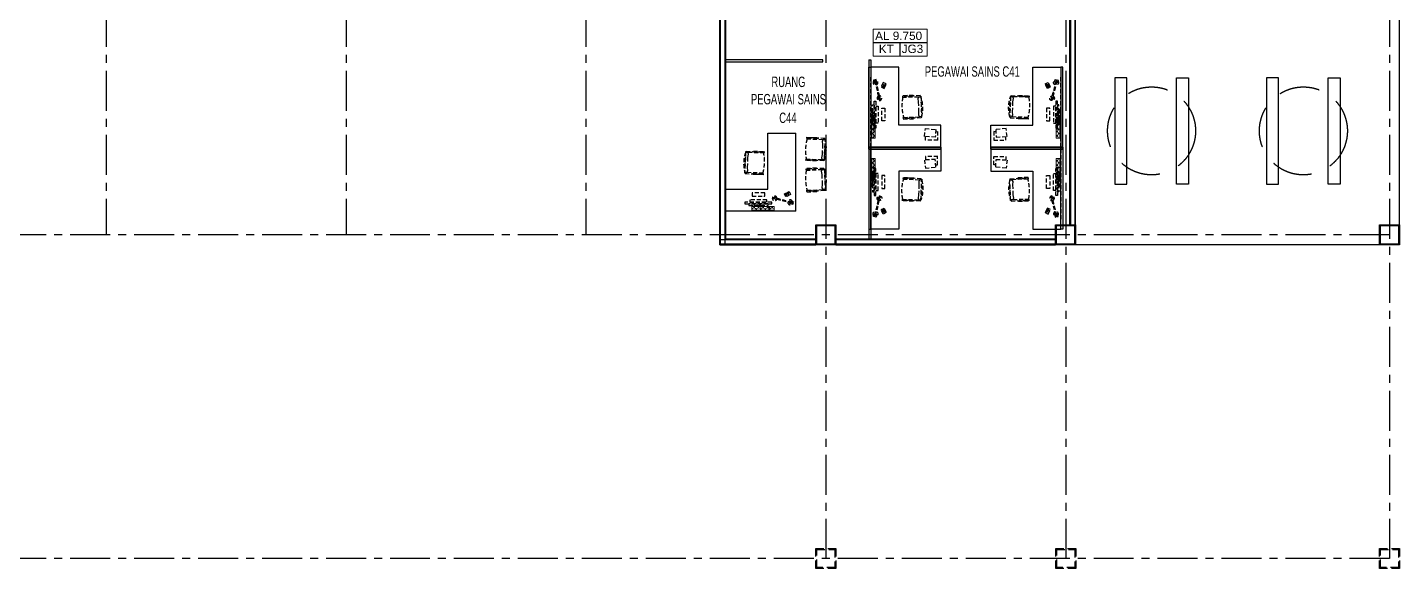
# Model space of a CAD drawing. Header units: millimetres. Extents: x 401562 to 564367, y -269451 to 12039.
# Drawn here: x 486523 to 520842, y -133833 to -120299 of the extents above; entities that cross this region are included whole.
import ezdxf

# ---------------------------------------------------------------- set-up
doc = ezdxf.new("R2010")
doc.units = ezdxf.units.MM
doc.header["$MEASUREMENT"] = 0
for name, pattern in [('CENTER', [2, 1.25, -0.25, 0.25, -0.25]), ('DASHED', [19.05, 12.7, -6.35]), ('HIDDEN', [0.375, 0.25, -0.125]), ('HIDDEN2', [0.1875, 0.125, -0.0625])]:
    doc.linetypes.add(name, pattern=pattern)
doc.layers.add('A-FLOR-OTLN', color=6, linetype='Continuous', lineweight=9)
for name, color, linetype in [('G2-text', 3, 'Continuous'), ('GRID', 9, 'Continuous'), ('KODING', 7, 'Continuous'), ('LINE', 1, 'Continuous'), ('PERABUT', 7, 'HIDDEN'), ('ROOF', 9, 'Continuous'), ('SILING', 8, 'Continuous'), ('STAIR', 7, 'Continuous'), ('WALL', 3, 'Continuous')]:
    doc.layers.add(name, color=color, linetype=linetype)
doc.styles.add('ARIAL', font='arial.ttf', dxfattribs={"width": 0.65, "height": 1.6})
doc.styles.get("Standard").update_dxf_attribs({"font": 'arial.ttf'})

# ---------------------------------------------------------------- blocks, each defined once
blk = doc.blocks.new('meja44c')
at = {"color": 4}
for p, q in [((274356, 23689, 326165), (274244, 23689, 326165)), ((274582, 23712, 326165), (274356, 23712, 326165)), ((274582, 23689, 326165), (274356, 23689, 326165)), ((274382, 23712, 326165), (274382, 23599, 326165)), ((274807, 23712, 326165), (274582, 23712, 326165)), ((274582, 23599, 326165), (274582, 23712, 326165)), ((274807, 23689, 326165), (274582, 23689, 326165)), ((274807, 23599, 326165), (274807, 23712, 326165)), ((274317, 23616, 326165), (274283, 23616, 326165)), ((274300, 23633, 326165), (274300, 23599, 326165)), ((274356, 23599, 326165), (274582, 23599, 326165)), ((274430, 23616, 326165), (274395, 23616, 326165)), ((274413, 23633, 326165), (274413, 23599, 326165)), ((274543, 23616, 326165), (274508, 23616, 326165)), ((274525, 23633, 326165), (274525, 23599, 326165)), ((274582, 23599, 326165), (274807, 23599, 326165)), ((274656, 23616, 326165), (274621, 23616, 326165)), ((274638, 23633, 326165), (274638, 23599, 326165)), ((274768, 23616, 326165), (274733, 23616, 326165)), ((274751, 23633, 326165), (274751, 23599, 326165))]:
    blk.add_line(p, q, dxfattribs=at)
at = {"color": 4, "elevation": 326165}
blk.add_lwpolyline([(274244, 23712), (274244, 23599), (274356, 23599), (274356, 23712)], close=True, dxfattribs=at)
at = {"color": 4}
for centre in [(274300, 23689, 326165), (274413, 23689, 326165), (274525, 23689, 326165), (274638, 23689, 326165), (274751, 23689, 326165)]:
    blk.add_arc(centre, 56.4, 179.9984, 359.9984, dxfattribs=at)
at = {"layer": 'PERABUT', "color": 40, "linetype": 'ByBlock', "ltscale": 800}
for p, q in [((273709, 23712, 326165), (273709, 21762, 326165)), ((273709, 23712, 326165), (275459, 23712, 326165)), ((275459, 23712, 326165), (275459, 23162, 326165)), ((275459, 23162, 326165), (274409, 23162, 326165)), ((274409, 23162, 326165), (274409, 21762, 326165)), ((274409, 21762, 326165), (273709, 21762, 326165))]:
    blk.add_line(p, q, dxfattribs=at)
at = {"layer": 'PERABUT', "color": 40, "linetype": 'HIDDEN2', "ltscale": 800}
for p, q in [((273764, 23478, 326165), (273770, 23501, 326165)), ((273835, 23460, 326165), (273764, 23478, 326165)), ((273770, 23501, 326165), (273841, 23483, 326165)), ((273776, 23525, 326165), (273782, 23548, 326165)), ((273805, 23518, 326165), (273776, 23525, 326165)), ((273782, 23548, 326165), (273853, 23530, 326165)), ((273805, 23518, 326165), (273798, 23494, 326165)), ((273798, 23494, 326165), (274087, 23421, 326165)), ((273805, 23518, 326165), (274093, 23445, 326165)), ((273841, 23483, 326165), (273835, 23460, 326165)), ((273839, 23301, 326165), (273952, 23357, 326165)), ((273853, 23530, 326165), (273847, 23507, 326165)), ((273932, 23337, 326165), (273884, 23314, 326165)), ((273947, 23307, 326165), (273932, 23337, 326165)), ((273952, 23357, 326165), (273989, 23281, 326165)), ((274093, 23445, 326165), (274087, 23421, 326165)), ((274089, 23430, 326165), (274100, 23427, 326165)), ((274091, 23436, 326165), (274101, 23433, 326165)), ((274104, 23442, 326165), (274097, 23418, 326165)), ((274099, 23423, 326165), (274097, 23418, 326165)), ((274097, 23418, 326165), (274287, 23370, 326165)), ((274104, 23442, 326165), (274103, 23438, 326165)), ((274104, 23442, 326165), (274294, 23394, 326165)), ((272983, 23188, 325440), (272969, 23188, 326082)), ((272969, 23188, 326082), (272969, 23174, 326084)), ((272991, 22673, 326165), (272971, 23172, 326165)), ((272971, 23172, 326165), (273024, 23172, 326165)), ((272982, 23202, 325440), (273429, 23220, 325440)), ((272983, 23174, 325440), (272982, 23202, 325440)), ((273430, 23192, 325438), (272983, 23174, 325440)), ((273024, 23172, 326165), (273044, 23135, 326165)), ((273044, 23135, 326165), (273038, 23051, 326165)), ((273038, 23051, 326165), (273048, 22799, 326165)), ((273429, 23232, 325439), (273161, 23222, 325439)), ((273161, 23222, 325439), (273162, 23195, 325439)), ((273162, 23195, 325439), (273430, 23206, 325439)), ((273430, 23206, 325439), (273429, 23232, 325439)), ((273429, 23220, 325440), (273430, 23192, 325438)), ((273876, 23226, 326165), (273839, 23301, 326165)), ((273970, 23307, 326165), (273868, 23256, 326165)), ((273868, 23256, 326165), (273879, 23235, 326165)), ((273989, 23281, 326165), (273876, 23226, 326165)), ((273879, 23235, 326165), (273981, 23285, 326165)), ((273884, 23314, 326165), (273899, 23283, 326165)), ((273899, 23283, 326165), (273947, 23307, 326165)), ((273934, 23262, 326165), (273923, 23283, 326165)), ((273981, 23285, 326165), (273970, 23307, 326165)), ((272990, 22657, 326082), (272990, 22671, 326084)), ((273004, 22658, 325440), (272990, 22657, 326082)), ((273044, 22677, 326165), (272991, 22673, 326165)), ((273451, 22690, 325438), (273004, 22671, 325440)), ((273004, 22671, 325440), (273005, 22644, 325440)), ((273005, 22644, 325440), (273452, 22662, 325440)), ((273061, 22716, 326165), (273044, 22677, 326165)), ((273048, 22799, 326165), (273061, 22716, 326165)), ((273451, 22676, 325439), (273184, 22665, 325439)), ((273184, 22665, 325439), (273185, 22639, 325439)), ((273452, 22662, 325440), (273451, 22690, 325438)), ((273452, 22650, 325439), (273451, 22676, 325439)), ((274523, 22794, 325440), (274522, 22766, 325438)), ((274522, 22766, 325438), (274969, 22748, 325440)), ((274523, 22780, 325439), (274524, 22806, 325439)), ((274970, 22776, 325440), (274523, 22794, 325440)), ((274790, 22770, 325439), (274523, 22780, 325439)), ((274524, 22806, 325439), (274791, 22796, 325439)), ((274791, 22796, 325439), (274790, 22770, 325439)), ((274928, 22746, 326165), (274908, 22709, 326165)), ((274908, 22709, 326165), (274914, 22625, 326165)), ((274982, 22746, 326165), (274928, 22746, 326165)), ((274962, 22247, 326165), (274982, 22746, 326165)), ((274969, 22748, 325440), (274970, 22776, 325440)), ((274969, 22762, 325440), (274983, 22762, 326082)), ((274983, 22762, 326082), (274983, 22748, 326084)), ((272991, 22425, 326165), (272971, 21926, 326165)), ((273004, 22440, 325440), (272990, 22441, 326082)), ((272990, 22441, 326082), (272990, 22427, 326084)), ((273044, 22421, 326165), (272991, 22425, 326165)), ((273004, 22427, 325440), (273005, 22454, 325440)), ((273451, 22409, 325438), (273004, 22427, 325440)), ((273005, 22454, 325440), (273452, 22436, 325440)), ((273061, 22382, 326165), (273044, 22421, 326165)), ((273048, 22299, 326165), (273061, 22382, 326165)), ((273184, 22433, 325439), (273185, 22459, 325439)), ((273451, 22422, 325439), (273184, 22433, 325439)), ((273185, 22639, 325439), (273452, 22650, 325439)), ((273185, 22459, 325439), (273452, 22448, 325439)), ((273452, 22448, 325439), (273451, 22422, 325439)), ((273452, 22436, 325440), (273451, 22409, 325438)), ((274904, 22373, 326165), (274891, 22290, 326165)), ((274914, 22625, 326165), (274904, 22373, 326165)), ((273038, 22048, 326165), (273048, 22299, 326165)), ((273044, 21963, 326165), (273038, 22048, 326165)), ((274500, 22224, 325439), (274501, 22250, 325439)), ((274768, 22213, 325439), (274500, 22224, 325439)), ((274501, 22236, 325440), (274502, 22264, 325438)), ((274501, 22250, 325439), (274769, 22239, 325439)), ((274947, 22218, 325440), (274501, 22236, 325440)), ((274502, 22264, 325438), (274949, 22246, 325440)), ((274769, 22239, 325439), (274768, 22213, 325439)), ((274891, 22290, 326165), (274908, 22251, 326165)), ((274908, 22251, 326165), (274962, 22247, 326165)), ((274949, 22246, 325440), (274947, 22218, 325440)), ((274948, 22232, 325440), (274962, 22231, 326082)), ((274962, 22231, 326082), (274963, 22245, 326084)), ((272969, 21910, 326082), (272969, 21924, 326084)), ((272983, 21910, 325440), (272969, 21910, 326082)), ((272971, 21926, 326165), (273024, 21926, 326165)), ((272983, 21924, 325440), (272982, 21896, 325440)), ((272982, 21896, 325440), (273429, 21878, 325440)), ((273430, 21906, 325438), (272983, 21924, 325440)), ((273024, 21926, 326165), (273044, 21963, 326165)), ((273161, 21877, 325439), (273162, 21903, 325439)), ((273429, 21866, 325439), (273161, 21877, 325439)), ((273162, 21903, 325439), (273430, 21892, 325439)), ((273429, 21878, 325440), (273430, 21906, 325438)), ((273430, 21892, 325439), (273429, 21866, 325439))]:
    blk.add_line(p, q, dxfattribs=at)
at = {"layer": 'PERABUT', "color": 40, "linetype": 'HIDDEN2', "ltscale": 800, "elevation": 326165}
for points in [[(274305, 23489), (274979, 23489), (274979, 23529), (274305, 23529)], [(274399, 23529), (274885, 23529), (274885, 23570), (274399, 23570)], [(274431, 23430), (274854, 23430), (274854, 23489), (274431, 23489)], [(274482, 23260), (274802, 23260), (274802, 23341), (274482, 23341)], [(274526, 23570), (274758, 23570), (274758, 23590), (274526, 23590)]]:
    blk.add_lwpolyline(points, close=True, dxfattribs=at)
at = {"layer": 'PERABUT', "color": 40, "linetype": 'HIDDEN2', "ltscale": 800}
for centre, radius in [((274096, 23431, 326165), 3.5), ((274235, 23396, 326165), 8)]:
    blk.add_circle(centre, radius, dxfattribs=at)
for centre, radius, start, end in [((273845, 23496, 326165), 61, 155.386, 179.043), ((273845, 23496, 326165), 61, 204.3068, 332.5067), ((273845, 23496, 326165), 61, 356.1637, 130.7613), ((274235, 23396, 326165), 58.5, 178.1127, 153.437), ((274235, 23396, 326165), 31, 189.5548, 141.9949), ((273798, 22952, 326165), 856, 165.159, 199.206), ((273798, 22952, 326165), 828, 173.1477, 191.4837), ((272391, 22899, 325845), 1073, 348.7585, 15.8652), ((275562, 22473, 325845), 1073, 164.1348, 191.2415), ((274155, 22527, 326165), 856, 340.794, 14.841), ((273798, 22146, 326165), 856, 160.794, 194.841), ((273798, 22146, 326165), 828, 168.5163, 186.8523), ((272391, 22200, 325845), 1073, 344.1348, 11.2415), ((274155, 22527, 326165), 828, 348.5163, 6.8523)]:
    blk.add_arc(centre, radius, start, end, dxfattribs=at)
at = {"layer": 'ROOF', "ltscale": 250}
blk.add_line((274232, 23384, 326165), (274238, 23408, 326165), dxfattribs=at)
blk = doc.blocks.new('WORKSTATION1B')
at = {"color": 4}
for p, q in [((464589, 6203, 224242), (464477, 6203, 224242)), ((464551, 6276, 224242), (464516, 6276, 224242)), ((464533, 6259, 224242), (464533, 6293, 224242)), ((464589, 6180, 224242), (464589, 6293, 224242)), ((464589, 6293, 224242), (464815, 6293, 224242)), ((464815, 6203, 224242), (464589, 6203, 224242)), ((464815, 6180, 224242), (464589, 6180, 224242)), ((464663, 6276, 224242), (464628, 6276, 224242)), ((464646, 6259, 224242), (464646, 6293, 224242)), ((464776, 6276, 224242), (464741, 6276, 224242)), ((464759, 6259, 224242), (464759, 6293, 224242)), ((464815, 6180, 224242), (464815, 6293, 224242)), ((464815, 6293, 224242), (465040, 6293, 224242)), ((464815, 6293, 224242), (464815, 6180, 224242)), ((465040, 6203, 224242), (464815, 6203, 224242)), ((465040, 6180, 224242), (464815, 6180, 224242)), ((464889, 6276, 224242), (464854, 6276, 224242)), ((464871, 6259, 224242), (464871, 6293, 224242)), ((465001, 6276, 224242), (464967, 6276, 224242)), ((464984, 6259, 224242), (464984, 6293, 224242)), ((465040, 6293, 224242), (465040, 6180, 224242))]:
    blk.add_line(p, q, dxfattribs=at)
at = {"color": 4, "elevation": 224242}
blk.add_lwpolyline([(464477, 6180), (464477, 6293), (464589, 6293), (464589, 6180)], close=True, dxfattribs=at)
at = {"color": 4}
for centre in [(464533, 6203, 224242), (464646, 6203, 224242), (464759, 6203, 224242), (464871, 6203, 224242), (464984, 6203, 224242)]:
    blk.add_arc(centre, 56.4, 0.0016, 180.0016, dxfattribs=at)
at = {"layer": 'PERABUT', "color": 40, "linetype": 'ByBlock', "ltscale": 800}
for p, q in [((465269, 7930, 224242), (464719, 7930, 224242)), ((464719, 7930, 224242), (464719, 6880, 224242)), ((464719, 6880, 224242), (463269, 6880, 224242)), ((463269, 6880, 224242), (463269, 6180, 224242))]:
    blk.add_line(p, q, dxfattribs=at)
at = {"layer": 'PERABUT', "color": 40, "linetype": 'HIDDEN2', "ltscale": 800}
for p, q in [((465269, 7930, 224242), (465269, 6180, 224242)), ((464801, 7545, 224242), (464822, 7805, 224242)), ((464822, 7805, 224242), (465017, 7793, 224242)), ((464877, 7852, 224242), (465090, 7852, 224242)), ((464879, 7801, 224242), (464877, 7852, 224242)), ((465017, 7795, 224242), (465001, 7522, 224242)), ((465090, 7551, 224242), (465002, 7551, 224242)), ((465090, 7855, 224242), (465090, 7551, 224242)), ((463996, 7240, 223516), (463970, 7239, 223516)), ((463970, 7239, 223516), (463981, 6971, 223516)), ((464003, 7420, 223517), (463975, 7419, 223517)), ((463975, 7419, 223517), (463993, 6972, 223517)), ((463989, 7433, 224160), (464002, 7434, 224161)), ((463989, 7419, 223517), (463989, 7433, 224160)), ((464007, 6972, 223516), (463996, 7240, 223516)), ((464021, 6973, 223515), (464003, 7420, 223517)), ((464005, 7433, 224242), (464503, 7453, 224242)), ((464008, 7380, 224242), (464005, 7433, 224242)), ((464047, 7362, 224242), (464008, 7380, 224242)), ((464131, 7375, 224242), (464047, 7362, 224242)), ((464382, 7385, 224242), (464131, 7375, 224242)), ((464466, 7380, 224242), (464382, 7385, 224242)), ((464504, 7400, 224242), (464466, 7380, 224242)), ((464503, 7453, 224242), (464504, 7400, 224242)), ((464519, 7455, 224160), (464505, 7454, 224161)), ((464506, 7440, 223517), (464534, 7441, 223517)), ((464524, 6993, 223515), (464506, 7440, 223517)), ((464520, 7441, 223517), (464519, 7455, 224160)), ((464553, 7262, 223516), (464527, 7261, 223516)), ((464527, 7261, 223516), (464538, 6994, 223516)), ((464534, 7441, 223517), (464552, 6995, 223517)), ((464564, 6995, 223516), (464553, 7262, 223516)), ((465001, 7522, 224242), (464801, 7545, 224242)), ((463981, 6971, 223516), (464007, 6972, 223516)), ((463993, 6972, 223517), (464021, 6973, 223515)), ((464552, 6995, 223517), (464524, 6993, 223515)), ((464538, 6994, 223516), (464564, 6995, 223516)), ((463685, 6568, 224242), (463647, 6492, 224242)), ((463677, 6537, 224242), (463687, 6559, 224242)), ((463778, 6487, 224242), (463677, 6537, 224242)), ((463797, 6512, 224242), (463685, 6568, 224242)), ((463687, 6559, 224242), (463789, 6508, 224242)), ((463742, 6531, 224242), (463732, 6510, 224242)), ((465269, 6180, 224242), (463519, 6180, 224242)), ((463643, 6334, 224242), (463573, 6316, 224242)), ((463573, 6316, 224242), (463579, 6293, 224242)), ((463579, 6293, 224242), (463649, 6310, 224242)), ((463613, 6275, 224242), (463585, 6268, 224242)), ((463585, 6268, 224242), (463591, 6245, 224242)), ((463591, 6245, 224242), (463661, 6263, 224242)), ((463607, 6300, 224242), (463895, 6373, 224242)), ((463613, 6275, 224242), (463607, 6300, 224242)), ((463613, 6275, 224242), (463901, 6349, 224242)), ((463649, 6310, 224242), (463643, 6334, 224242)), ((463647, 6492, 224242), (463760, 6436, 224242)), ((463661, 6263, 224242), (463655, 6286, 224242)), ((463692, 6480, 224242), (463707, 6510, 224242)), ((463740, 6456, 224242), (463692, 6480, 224242)), ((463707, 6510, 224242), (463755, 6487, 224242)), ((463755, 6487, 224242), (463740, 6456, 224242)), ((463760, 6436, 224242), (463797, 6512, 224242)), ((463789, 6508, 224242), (463778, 6487, 224242)), ((463901, 6349, 224242), (463895, 6373, 224242)), ((463897, 6364, 224242), (463908, 6366, 224242)), ((463899, 6358, 224242), (463910, 6360, 224242)), ((463906, 6375, 224242), (464096, 6424, 224242)), ((463912, 6351, 224242), (463906, 6375, 224242)), ((463907, 6371, 224242), (463906, 6375, 224242)), ((463912, 6351, 224242), (463911, 6355, 224242)), ((463912, 6351, 224242), (464102, 6399, 224242))]:
    blk.add_line(p, q, dxfattribs=at)
at = {"layer": 'PERABUT', "color": 40, "linetype": 'HIDDEN2', "ltscale": 800, "elevation": 224242}
for points in [[(464290, 6534), (464610, 6534), (464610, 6453), (464290, 6453)], [(464113, 6304), (464788, 6304), (464788, 6264), (464113, 6264)], [(464208, 6264), (464693, 6264), (464693, 6224), (464208, 6224)], [(464239, 6364), (464662, 6364), (464662, 6304), (464239, 6304)], [(464335, 6224), (464566, 6224), (464566, 6203), (464335, 6203)]]:
    blk.add_lwpolyline(points, close=True, dxfattribs=at)
at = {"layer": 'PERABUT', "color": 40, "linetype": 'HIDDEN2', "ltscale": 800}
for centre, radius in [((463904, 6362, 224242), 3.5), ((464044, 6397, 224242), 8)]:
    blk.add_circle(centre, radius, dxfattribs=at)
for centre, radius, start, end in [((464284, 6626, 224242), 856, 75.159, 109.206), ((464284, 6626, 224242), 828, 83.1477, 101.4837), ((464230, 8033, 223923), 1073, 258.7585, 285.8652), ((463653, 6297, 224242), 61, 180.957, 204.614), ((463653, 6297, 224242), 61, 27.4933, 155.6932), ((463653, 6297, 224242), 61, 229.2387, 3.8363), ((464043, 6397, 224242), 58.5, 206.563, 181.8873), ((464043, 6397, 224242), 31, 218.0051, 170.4452)]:
    blk.add_arc(centre, radius, start, end, dxfattribs=at)
at = {"layer": 'ROOF', "ltscale": 250}
blk.add_line((464040, 6410, 224242), (464046, 6385, 224242), dxfattribs=at)
at = {"layer": 'ROOF', "ltscale": 250, "elevation": 224242}
for points in [[(465319, 6130), (465269, 6130), (465269, 7930), (465319, 7930)], [(465319, 6130), (463269, 6130), (463269, 6180), (465319, 6180)]]:
    blk.add_lwpolyline(points, close=True, dxfattribs=at)

msp = doc.modelspace()

# ---------------------------------------------------------------- linework, layer by layer
at = {"layer": 'A-FLOR-OTLN', "color": 6, "linetype": 'Continuous', "ltscale": 12}
for points in [[(506264.1, -125257.9), (506715.2, -125257.9), (506715.2, -125707.9), (506264.1, -125707.9)], [(512264.2, -125257.9), (512715.2, -125257.9), (512715.2, -125707.9), (512264.2, -125707.9)], [(520366.4, -125258), (520817.5, -125258), (520817.5, -125708), (520366.4, -125708)]]:
    msp.add_lwpolyline(points, close=True, dxfattribs=at)
at = {"layer": 'GRID', "linetype": 'CENTER', "ltscale": 800}
for p, q in [((488492, -97385.4), (488491.7, -125482.9)), ((494492, -97385.4), (494491.7, -125482.9)), ((500492, -97385.3), (500491.7, -125482.9)), ((506492, -97385.3), (506491.6, -133582.9)), ((512492, -97385.4), (512491.6, -133582.9)), ((520591.9, -97385.4), (520591.6, -133582.9)), ((520591.9, -125482.9), (451392.5, -125482.9)), ((520591.9, -133582.9), (451392.5, -133582.9))]:
    msp.add_line(p, q, dxfattribs=at)
at = {"layer": 'GRID', "color": 9, "linetype": 'HIDDEN', "ltscale": 800}
for points in [[(506241.4, -133332.9), (506742.4, -133332.9), (506742.4, -133832.9), (506241.4, -133832.9)], [(506266.4, -133357.9), (506717.4, -133357.9), (506717.4, -133807.9), (506266.4, -133807.9)], [(512241.2, -133332.9), (512742.2, -133332.9), (512742.2, -133832.9), (512241.2, -133832.9)], [(512241.4, -133332.9), (512742.4, -133332.9), (512742.4, -133832.9), (512241.4, -133832.9)], [(512266.2, -133357.9), (512717.2, -133357.9), (512717.2, -133807.9), (512266.2, -133807.9)], [(512266.4, -133357.9), (512717.4, -133357.9), (512717.4, -133807.9), (512266.4, -133807.9)], [(520341.1, -133333), (520842.2, -133333), (520842.2, -133833), (520341.1, -133833)], [(520341.2, -133333), (520842.2, -133333), (520842.2, -133833), (520341.2, -133833)], [(520366.1, -133358), (520817.2, -133358), (520817.2, -133808), (520366.1, -133808)], [(520366.2, -133358), (520817.2, -133358), (520817.2, -133808), (520366.2, -133808)]]:
    msp.add_lwpolyline(points, close=True, dxfattribs=at)
at = {"layer": 'KODING', "color": 1, "linetype": 'Continuous'}
for p, q in [((507673.4, -120679.3), (509023.9, -120679.3)), ((508348.6, -121014.6), (508348.6, -120679.3))]:
    msp.add_line(p, q, dxfattribs=at)
at = {"layer": 'KODING', "color": 7, "linetype": 'Continuous', "lineweight": 20}
msp.add_lwpolyline([(509023.9, -121014.6), (509023.9, -120344), (507673.4, -120344), (507673.4, -121014.6)], close=True, dxfattribs=at)
at = {"layer": 'LINE', "color": 9, "linetype": 'Continuous', "ltscale": 2000}
for p, q in [((512591.1, -119732.9), (512591.2, -125232.9)), ((512741.1, -125232.9), (512741.1, -119732.9)), ((503989.1, -125582.9), (506239.1, -125582.9)), ((506740.2, -125582.9), (512239.2, -125583)), ((503839.1, -125732.9), (506239.1, -125732.9)), ((506740.2, -125732.9), (512239.2, -125732.9)), ((512416.9, -125732.9), (512416.9, -125733)), ((512566.8, -125733), (512566.8, -125732.9)), ((520694.6, -125733), (520694.6, -125733))]:
    msp.add_line(p, q, dxfattribs=at)
at = {"layer": 'LINE', "color": 7}
for p, q in [((520839.9, -125233), (520842.5, -119733)), ((520338.8, -125733), (512738.6, -125732.8))]:
    msp.add_line(p, q, dxfattribs=at)
at = {"layer": 'LINE', "color": 9, "linetype": 'Continuous', "ltscale": 2000}
for points in [[(506239.1, -125232.9), (506740.2, -125232.9), (506740.2, -125732.9), (506239.1, -125732.9)], [(512239.2, -125232.9), (512740.2, -125232.9), (512740.2, -125732.9), (512239.2, -125732.9)], [(520338.8, -125233), (520839.9, -125233), (520839.9, -125733), (520338.8, -125733)]]:
    msp.add_lwpolyline(points, close=True, dxfattribs=at)
at = {"layer": 'LINE', "color": 9, "linetype": 'DASHED', "ltscale": 80}
for centre in [(514639.9, -122886.6), (518437.5, -122886.6)]:
    msp.add_circle(centre, 1100, dxfattribs=at)
at = {"layer": 'ROOF', "ltscale": 250}
for p, q in [((506414.1, -121107.9), (503989.1, -121107.9)), ((507566.4, -121107.9), (507566.4, -125582.9)), ((507566.4, -121107.9), (507616.4, -121107.9)), ((507616.4, -121107.9), (507616.4, -125582.9)), ((503989.1, -121157.9), (506414.1, -121157.9))]:
    msp.add_line(p, q, dxfattribs=at)
at = {"layer": 'SILING', "color": 9}
for p, q in [((503839.1, -125732.9), (503839.1, -119733)), ((503989.1, -125582.9), (503989.2, -119733)), ((506414.1, -121157.9), (506414.1, -121107.9)), ((506389, -125733), (506389, -125732.9))]:
    msp.add_line(p, q, dxfattribs=at)
at = {"layer": 'STAIR', "color": 9}
for points in [[(513719.9, -124216.6), (514019.9, -124216.6), (514019.9, -121556.6), (513719.9, -121556.6)], [(515559.9, -124216.6), (515259.9, -124216.6), (515259.9, -121556.6), (515559.9, -121556.6)], [(517517.5, -124216.6), (517817.5, -124216.6), (517817.5, -121556.6), (517517.5, -121556.6)], [(519357.5, -124216.6), (519057.5, -124216.6), (519057.5, -121556.6), (519357.5, -121556.6)]]:
    msp.add_lwpolyline(points, close=True, dxfattribs=at)
at = {"layer": 'WALL'}
for p, q in [((503857.1, -125714.9), (503857.1, -119232.9)), ((503971, -125714.9), (503971.1, -119232.9)), ((512609.1, -119732.9), (512609.2, -125232.9)), ((512723.1, -119732.9), (512723.2, -125232.9)), ((503857.1, -125600.9), (506239.1, -125600.9)), ((506740.2, -125600.9), (512239.2, -125601)), ((503857.1, -125714.9), (506239.1, -125714.9)), ((506257.1, -125733), (506257.1, -125732.9)), ((506371, -125733), (506371, -125732.9)), ((506740.2, -125714.9), (512239.2, -125714.9)), ((512434.9, -125732.9), (512434.9, -125733)), ((512548.9, -125732.9), (512548.9, -125733)), ((520712.6, -125733), (520712.6, -125733)), ((520826.6, -125733), (520826.6, -125733))]:
    msp.add_line(p, q, dxfattribs=at)

# ---------------------------------------------------------------- block references
at = {"layer": 'A-FLOR-OTLN', "color": 6, "linetype": 'Continuous'}
for name, p, rotation in [('WORKSTATION1B', (501436.4, 341972.9, -224241.8), 270), ('meja44c', (779447.9, -101178.9, -326164.7), 180), ('WORKSTATION1B', (518546.9, -588615.7, -224241.8), 90.00000000000001)]:
    msp.add_blockref(name, p, dxfattribs=dict(at, rotation=rotation))
at = {"layer": 'A-FLOR-OTLN', "color": 6, "linetype": 'Continuous', "xscale": -1}
for p, rotation in [((518546.9, 341972.9, -224241.8), 90), ((501436.4, -588615.7, -224241.8), 270)]:
    msp.add_blockref('WORKSTATION1B', p, dxfattribs=dict(at, rotation=rotation))

# ---------------------------------------------------------------- texts
at = {"layer": 'G2-text', "linetype": 'Continuous', "char_height": 260, "attachment_point": 5, "style": 'ARIAL'}
for s, width, insert in [('\\PPEGAWAI SAINS C41', 2266.173, (510154.8, -121185.9, 61159.5)), ('RUANG\\PPEGAWAI SAINS ', 2912.799, (505557.6, -121878.1, -326164.7)), ('\\PC44', 8206.956, (505543.8, -122344.2, -652329.3))]:
    msp.add_mtext_dynamic_manual_height_columns(s, width=width, gutter_width=1, heights=[0], dxfattribs=dict(at, insert=insert))
at = {"layer": 'KODING', "color": 0, "linetype": 'Continuous', "char_height": 210, "width": 1404.659, "attachment_point": 8, "line_spacing_factor": 0.798462}
for s, insert in [('AL 9.750', (508313.9, -120616.5, -326164.7)), ('{\\fArial|b0|i0|c0|p34;KT}', (508005.4, -120941.8, -326164.7)), ('{\\fArial|b0|i0|c0|p34;JG3}', (508659.4, -120941.8, -326164.7))]:
    msp.add_mtext(s, dxfattribs=dict(at, insert=insert))

doc.saveas('drawing.dxf')
